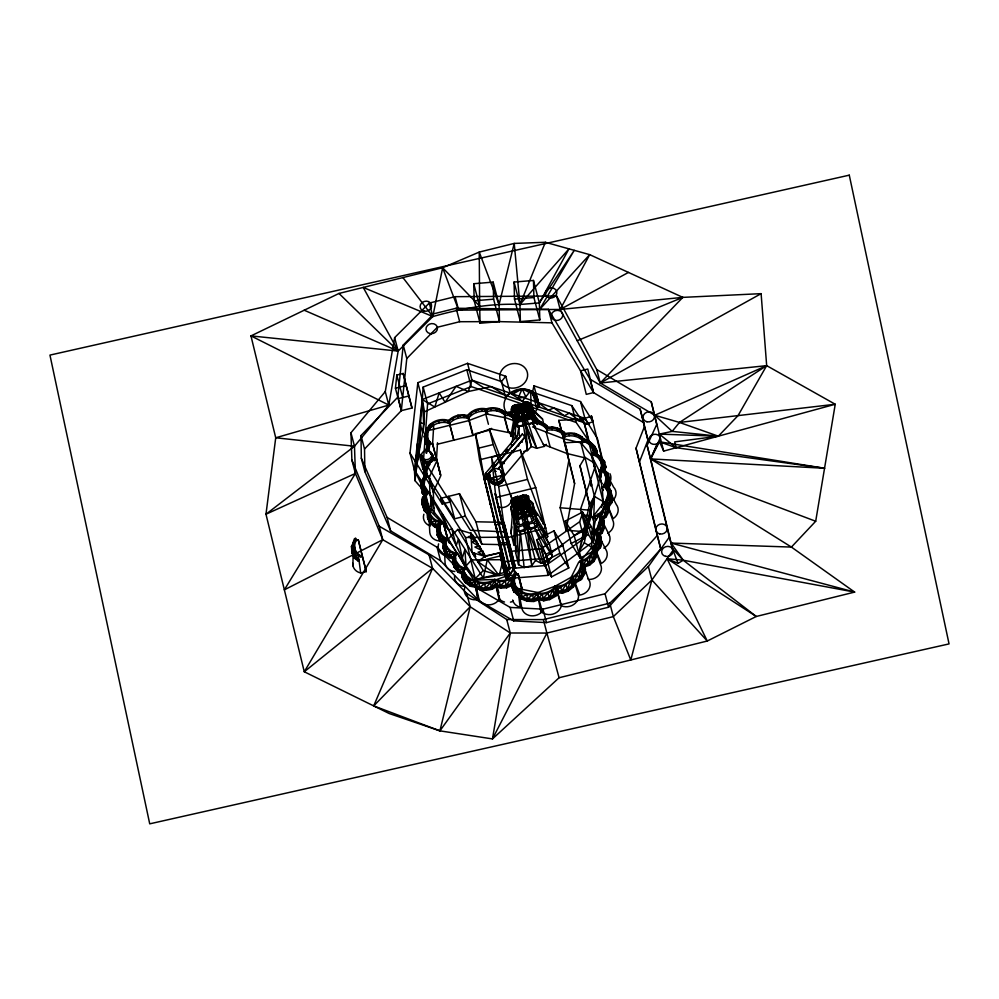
<?xml version="1.0" encoding="UTF-8"?>
<svg xmlns="http://www.w3.org/2000/svg" width="999" height="999" viewBox="0 0 999 999"><rect width="100%" height="100%" fill="white"/><g stroke="black" fill="none" stroke-linecap="round" stroke-linejoin="round"><path stroke-width="1.5" d="M528.059 506.418L528.571 505.432L527.722 505.044L528.059 506.468L531.268 508.166L532.654 513.861L531.118 515.921L526.86 516.97L523.801 515.334L525.299 521.203L523.414 523.863L519.368 524.875L518.219 518.893L517.569 519.393L515.796 516.608L514.547 511.488L516.545 505.581L514.635 503.471L513.586 499.163L516.133 498.064L519.468 499.925L513.873 512.599L515.259 518.281L517.569 519.393L521.828 518.344C520.454 511.026 523.076 502.322 517.757 496.316L515.509 496.878L512.012 500.586L513.261 505.694L515.334 506.73L516.058 509.527L515.022 508.916L515.684 508.166L514.497 512.312L512.799 504.458M595.654 453.796L595.654 450.799C593.294 445.279 589.16 439.91 582.966 438.686L581.98 439.335C589.185 440.571 594.417 447.814 593.806 455.02L592.057 456.193L580.731 442.457L582.492 441.283L586.987 442.769L590.946 446.203L593.481 450.586M596.74 455.232C598.201 449.375 594.018 444.717 589.622 441.683L586.038 440.709M597.052 454.932L596.84 450.262M427.247 476.086L426.735 474.138L424.25 478.184L423.564 483.254L424.063 485.202L424.762 480.132L426.436 477.16L427.247 476.086L429.383 475.899L429.907 493.406L427.772 493.593L427.26 491.221L426.061 491.408L424.113 495.454L423.451 504.033L425.149 508.853L428.509 512.05L427.447 512.924C426.298 519.143 430.394 524.4 435.389 527.41L437.812 527.996M352.984 565.933L353.034 553.646M515.434 415.971L515.659 413.249M415.921 472.452L416.046 455.344L417.857 458.616L415.921 472.452L414.41 469.967L410.002 453.146L417.844 382.692L467.544 363.336L505.794 376.286L510.202 393.119L522.377 401.198L530.669 390.696C538.311 394.293 540.809 404.682 535.689 411.388A17.383 15.047 -14.7 0 1 513.798 418.144A17.383 15.047 -14.7 0 1 504.87 400.312C509.565 387.674 528.958 384.478 536.625 396.178L538.586 403.409L532.592 394.218L536.625 396.178L539.672 407.23L530.669 390.696L522.19 388.786L510.202 393.119L506.206 395.567L491.083 386.638L468.306 391.521L424.5 411.788L423.451 428.896L416.808 464.21L415.035 480.694L425.224 492.345L429.558 510.189L448.501 529.707L466.083 565.946L475.337 579.208L510.339 573.801L503.084 559.677L497.202 537.237M523.626 451.523L527.46 450.574L523.464 425.462L521.803 419.93L522.152 410.689L523.976 412.55L526.785 418.693L536.663 448.289L544.33 446.391L546.278 444.343M514.26 521.466L513.836 544.855L516.083 545.991M596.64 519.33L599.1 514.86L603.159 510.939L605.044 514.772L605.781 506.206L607.517 509.94L606.231 501.91L607.604 505.432L607.517 509.94L605.044 514.772L600.836 518.606L603.159 510.939L605.781 506.206L606.231 501.91L605.257 501.361C605.581 508.254 600.099 514.435 593.693 516.358L594.193 518.306L595.541 517.832M603.109 519.617L606.256 516.733L609.24 511.076L609.003 505.369L607.604 505.432M609.24 511.076L609.003 505.369M425.149 461.575L425.586 463.186L425.149 461.575L423.788 460.876L423.264 461.476L425.312 462.525M445.379 538.186L445.716 544.592L445.891 540.122L445.379 538.186L444.33 538.761C442.882 546.341 445.666 555.606 454.283 557.042L453.983 559.39L449.4 557.679C444.967 554.008 441.483 548.226 443.544 542.27L444.63 542.307L444.13 546.815L446.241 547.739L449.812 551.56L453.996 553.496L455.044 552.922L455.469 558.903L455.532 552.497L454.445 552.996C452.535 560.352 454.582 569.88 462.924 571.977L463.174 573.226L462.1 573.376C461.188 579.37 465.859 583.603 470.492 586.288L475.412 587.225M491.471 482.28L492.12 481.53L494.405 483.041L494.368 484.403L491.745 482.067L491.808 483.091L494.405 483.041L494.03 483.591M423.539 462.137L423.564 461.051L425.611 462.087M491.808 483.091L491.845 481.743L494.405 483.041M596.116 532.817L596.628 534.752L594.155 531.156L592.02 531.256L591.608 548.826L593.743 548.726L593.231 546.778C597.677 542.12 598.164 533.99 593.656 529.22L594.842 529.17C599.974 534.865 602.459 544.243 595.916 549.937L596.228 551.148M593.319 532.242L594.43 496.403L584.939 457.355L593.468 462.412L595.679 470.829M593.806 455.02L592.969 448.651M517.569 519.393L519.28 508.329L519.468 499.925M610.264 485.089L609.84 478.396L610.264 485.089L608.266 488.636M532.492 406.605L529.907 402.872L527.584 402.11L523.114 403.209L520.891 405.606L517.882 404.508L513.399 405.619L511.7 407.38C514.56 410.302 510.052 416.883 514.023 418.244L510.876 436.151L513.548 437.062M426.598 506.018C424.6 501.298 423.988 495.516 427.26 491.221M425.462 502.422L425.162 495.404M607.941 473.114L608.229 474.862L607.941 473.114L604.42 470.054L603.408 470.966L604.532 471.053L605.694 466.108L604.857 472.252M494.805 579.457L495.579 584.303C490.034 588.823 481.356 589.435 475.661 584.877L474.887 580.019C487.662 587.961 501.073 574.562 514.385 575.212M476.298 587.487L479.17 600.087A11.601 10.052 -14.7 0 0 499.088 599.512L499.25 595.704M533.004 413.536C534.977 412.5 529.757 401.386 528.633 403.521L525.124 402.972L521.453 406.643L521.69 416.146L517.245 416.296L516.733 411.6M424.113 495.454L423.863 500.586L425.387 505.444L425.149 508.853L429.483 508.516L429.982 510.452L432.117 510.114L429.895 492.819L427.759 493.156L425.661 497.352M530.956 511.326L533.941 512.862L535.801 515.871L537.899 524.45L535.764 527.497L530.144 528.883L526.86 527.185L524.825 530.644L520.329 531.768L515.821 530.044L513.723 521.466L513.886 517.957L515.184 516.108M517.257 496.928L517.757 496.316C520.442 497.165 519.955 502.197 520.167 496.278L522.727 495.204L527.659 496.828L528.908 501.935L527.534 503.833L528.221 506.63L528.733 505.656L525.699 503.184L526.623 507.317L532.654 513.861L530.332 515.771L532.255 521.553L528.196 522.564L525.312 521.078L526.523 516.72L529.058 516.083M421.99 456.131L422.028 455.394M489.872 475.599L489.91 474.675M523.426 425.399L517.807 426.785C510.639 425.849 517.432 417.27 518.344 413.474L521.428 411.788C515.284 389.972 529.67 428.821 523.464 425.462L517.707 426.398L517.544 420.991L520.929 407.38L523.264 411.326L526.773 411.388C529.345 414.348 539.572 418.668 533.628 422.864L528.034 424.338L524.875 423.189L536.663 448.289L531.318 446.478L524.912 423.251M516.545 530.282L517.507 530.307L516.82 529.657L516.545 530.282L520.329 531.768L518.543 564.697L524.15 567.557L531.818 565.659L535.464 560.501L526.96 527.497L530.244 529.183L535.764 527.497L533.753 522.864L535.689 520.104L533.941 512.862M425.586 475.961L425.05 470.142L427.984 462.812M425.786 462.637L428.259 462.1L428.434 463.236L427.759 461.763L426.148 461.788L425.786 462.637L425.986 463.274L428.259 462.1M428.234 462.599L427.759 461.763M494.617 483.728L497.702 483.054L497.927 484.478L497.702 483.054L494.867 484.527L495.067 482.654L497.09 482.629L497.664 483.678M515.097 438.823L515.684 424.887M513.886 517.957L515.646 525.187L515.659 529.408L517.045 530.069L518.543 564.697L515.671 552.872L516.008 546.915M581.181 560.826L584.14 567.045L589.535 565.247L593.868 561.525L597.065 555.943L596.99 550.237L595.591 550.262L593.294 546.128C593.331 553.059 587.674 559.065 581.181 560.826L581.693 562.762L583.054 562.337M597.065 555.943L596.99 550.237M421.541 455.856A5.982 5.182 -14.7 0 0 428.409 462.162L428.708 463.236L425.761 463.274L423.351 462.038L421.366 458.578L421.603 455.869M421.428 458.017L421.94 459.528L422.065 456.568L421.915 459.765A5.744 4.983 -14.7 0 0 430.094 462.687A5.744 4.983 -14.7 0 0 431.755 454.757L431.705 453.384M423.276 463.736L424.85 468.019L424.687 466.258L425.861 467.869M423.476 465.696L423.638 462.987A5.982 5.182 -14.7 0 0 424.875 468.019M423.401 464.76L424.088 462.599M432.592 443.956L433.666 426.373L431.531 426.411C427.822 429.97 426.985 435.452 428.121 440.322L430.457 443.993L432.592 443.956L436.501 458.891L437.5 442.769M432.442 456.406L432.979 459.403L432.355 457.829L432.917 458.641M433.017 455.706L432.967 459.602L433.017 455.706L431.63 453.384M501.885 472.127A7.48 6.481 -14.7 0 1 497.889 483.129L498.264 484.478A7.193 6.219 -14.7 0 1 489.797 480.119L489.298 475.262A7.48 6.481 -14.7 0 0 497.889 483.129L498.276 484.478L501.548 482.804L501.336 481.431L503.533 478.471L503.671 479.97L501.648 482.817L501.436 481.443L497.914 483.179L494.093 483.216L494.667 484.552L498.276 484.478A7.193 6.219 -14.7 0 0 503.746 476.66L501.923 472.152L511.438 497.215M489.785 480.144L489.972 476.136M503.658 475.062L503.583 479.932L503.783 476.685M423.501 464.985L423.539 462.599M440.746 521.316C437.525 526.56 440.696 532.142 442.582 537.15C439.947 533.066 438.761 527.672 441.258 523.251L440.746 521.316L439.585 521.64C437.375 527.197 437.125 534.04 440.809 539.035L444.642 541.77L443.718 542.757L444.031 543.956L440.197 541.221L437.1 534.652L436.738 529.532L438.811 524.775M356.181 540.272L358.266 539.76L366.296 571.603L360.664 572.989L358.841 558.928L355.12 556.056C351.748 550.924 352.098 544.08 354.495 538.623L355.669 538.336L356.181 540.272L354.533 544.592L354.882 549.625L354.021 542.657L355.669 538.336M427.135 446.103L427.447 451.198L427.135 446.103L428.658 441.945L429.832 441.645L430.457 443.993M532.779 512.986L533.054 508.778L531.293 501.548L529.308 500.511M586.363 531.868L566.046 530.207L574.612 483.528L558.828 420.354L583.241 418.993L594.967 467.245L580.481 509.428L586.363 531.868L584.065 538.586L545.754 565.509L515.546 568.106L509.815 544.805L481.83 544.218L465.372 516.121L454.607 518.781L422.864 468.906L418.444 452.072L423.164 387.088L466.795 369.755L501.436 381.593L505.856 398.426M422.864 468.906L427.584 403.921L423.164 387.088M425.274 493.893L423.264 491.595L422.053 486.625L423.214 478.159L425.537 474.25L426.735 474.138M516.046 530.257L513.836 544.855L510.964 533.029L512.499 512.924M428.072 444.093L426.286 441.633L425.537 436.575L427.16 428.234L429.832 424.475L431.019 424.463C426.76 428.534 426.411 434.965 428.121 440.322M422.165 504.033L424.088 509.727L427.759 514.123L424.4 510.939L422.165 504.033L422.577 498.863L425.337 494.355M422.477 505.232L422.577 498.863M423.863 498.876L423.451 504.033L428.284 508.703L428.509 512.05M532.654 513.861L530.332 515.771L531.118 515.921L531.381 512.624L530.144 507.504L520.229 499.612L524.125 500.986L527.534 503.833L529.245 503.346L529.87 501.973L528.496 496.278L526.186 495.167L523.351 495.879M519.905 499.475L520.167 496.278L524.65 495.217L526.485 496.153L527.634 500.874L529.87 501.973L527.884 505.219L531.081 508.316L528.009 498.264L528.496 496.278L527.659 496.828L523.926 495.442M605.531 506.193L605.257 501.361M514.31 518.356L512.687 516.72L512.962 513.636L511.201 506.406L513.136 503.646L511.351 507.492M607.867 500.062L607.829 493.044M608.054 506.456C607.23 499.275 611.588 490.309 604.932 484.665L603.733 484.815L604.27 487.187L602.16 487.599L599.138 470.442L601.248 470.029L604.42 473.151L605.719 476.685M603.296 469.48L602.584 463.661L604.445 466.446L601.098 458.803L602.584 463.661L602.047 467.957L600.948 468.456C602.971 462.212 598.95 455.107 592.931 452.884L594.03 452.397C599.475 454.982 603.359 460.589 604.445 466.446L603.796 469.443M574.138 581.093L575.711 582.767L573.476 586.95L568.144 591.121L562.599 593.131L556.992 592.944L555.019 586.201C561.987 586.763 569.38 582.904 572.39 576.51L574.138 581.093C571.603 587.936 563.836 591.833 556.768 590.796C560.839 584.602 570.229 584.977 572.976 577.385L571.89 585.289L570.504 581.231L567.407 588.861L565.933 584.69L561.875 590.884L560.476 586.838L555.619 587.087M403.246 345.055L406.78 358.516L401.323 410.651L395.442 388.211L396.815 375.062L403.171 373.476L412 408.017L401.323 410.651L364.535 449.026L364.86 471.653L390.609 530.869L440.584 560.739L478.871 600.661L513.698 620.879L546.49 622.614L608.578 607.23L660.776 548.975L636.026 448.189L644.405 426.648L640.172 409.19L589.972 379.121L548.426 309.378L456.143 308.254L433.828 313.786L403.246 345.055L397.789 397.19L361.001 435.564L361.326 458.191L364.86 471.653M514.423 421.903L512.325 441.933L512.899 438.936M466.895 577.097L464.173 572.04L467.12 576.198L471.403 579.32L476.048 580.456L475.124 581.193C469.63 580.581 465.472 576.648 462.862 572.015L461.775 572.165L462.15 577.097L465.284 582.642M443.219 548.451L443.868 543.481M423.763 423.901L422.639 433.216L419.742 422.09L423.763 423.901L422.252 399.525L417.844 382.692M512.687 417.732C512.512 415.447 508.878 407.405 513.099 407.38L519.867 405.544L521.016 406.181L523.264 411.326M611.95 502.472L612.062 495.766L611.95 502.472L608.978 506.88M610.689 490.322L610.938 492.07L610.689 490.322L607.517 486.988L606.418 487.824L609.59 491.158L611.038 496.066L610.352 501.223L607.729 505.244L608.666 505.681L611.638 501.273M423.214 478.159L422.053 486.625L426.061 491.745L427.26 491.645L424.587 488.174M519.368 524.875L517.17 523.813L516.158 517.907L515.259 518.281L519.443 500.287M598.438 532.817L600.324 535.202L601.673 542.332L600.486 547.452L597.102 551.648L595.916 549.937L597.976 537.799L597.202 532.767L600.087 540.983L597.976 537.799L598.913 546.103L596.952 542.907L594.43 546.728L593.231 546.778M606.256 516.733L606.006 515.097L608.928 509.877M510.964 533.029L511.913 526.86M526.96 527.609L531.818 565.659L524.562 529.707L525.312 521.078M427.859 519.055L427.772 514.098M521.515 506.53L520.866 507.942L518.356 507.654L519.83 499.762M350.949 432.779L351.873 459.977L379.233 526.248L429.021 554.845L466.658 593.294L506.73 619.53L510.264 632.991L492.482 738.923L439.91 730.856L389.185 713.523L304.27 671.765L265.984 514.223L275.724 437.787L250.961 335.901L338.986 293.444L442.644 267.744L479.245 252.085L514.223 243.419L545.379 242.282L589.697 254.645L682.829 297.377L761.113 293.656L766.67 365.646L738.036 415.609L718.331 436.188L674.712 441.883L676.136 447.714L824.55 468.269L650.636 458.916L647.102 445.442L656.73 424.45L651.223 401.785L596.728 369.543L556.618 295.991L455.094 296.678L429.283 303.072L394.63 337.625L385.264 391.62L388.798 405.082L354.483 446.253L265.984 514.223L355.407 473.439L354.483 446.253L350.949 432.779L385.264 391.62M824.55 468.269L659.452 441.783L657.242 443.668L650.636 458.916L791.408 547.077L854.644 592.095L756.28 616.47L683.241 560.227L671.091 543.069L791.408 547.077L815.696 521.253L835.239 404.258L766.67 365.646L600.262 383.004L560.152 309.453L556.618 295.991M354.483 446.253L275.724 437.787L388.798 405.082L398.164 351.086L394.63 337.625M422.202 458.916L423.151 461.825L422.939 460.139M421.69 481.393L421.328 488.086L420.779 486.525L421.69 481.393L424.15 478.059M491.058 480.606L490.447 480.931L491.321 482.704L490.134 479.083L489.935 480.394M422.44 493.593L422.227 491.845L422.44 493.593L425.462 497.04M566.046 530.207L560.152 507.767L568.731 461.088M512.849 517.357L510.751 508.766L511.201 506.406M516.708 438.623L518.968 426.585L517.569 426.573L518.481 426.411M593.868 561.525L593.643 559.89L596.74 554.745M513.461 435.939L514.035 432.942M528.034 424.338L533.628 422.864L531.043 417.644L531.518 415.209L530.606 411.426L521.615 406.855L525.874 406.293L531.006 407.405L529.308 409.19L529.945 411.576L534.378 414.185L533.566 415.646L537.749 421.628M639.56 461.663L647.939 440.109L643.706 422.652L593.506 392.582L551.96 322.839L499.5 321.628L480.082 323.226L479.645 306.156L442.644 267.744L432.817 316.546L398.164 351.086L250.961 335.901L388.798 405.082M463.236 573.176L462.512 574.288L458.129 572.227C454.108 568.181 451.061 562.125 453.658 556.393M595.804 518.631L592.832 533.204L594.942 533.404L595.966 532.492M516.208 507.779L517.045 503.683L519.418 499.725L515.646 501.848L512.437 506.168L511.051 500.487L512.587 498.426L515.422 497.727M515.334 506.73L512.437 506.168L514.747 507.317L516.908 502.647L519.542 499.775L524.375 502.01M581.443 559.615L579.233 551.198L584.265 542.782L594.43 496.403L602.959 501.461L603.696 504.27M601.648 507.442L602.959 501.461M589.447 504.82L579.233 551.198L594.43 496.403L589.447 504.82L579.957 465.759L584.939 457.355M528.346 504.07L529.907 510.701L528.708 512.387L525.349 513.224L522.914 511.9L523.464 514.135L521.678 516.658L523.801 515.334L526.86 516.97L523.613 509.153L521.94 508.066L522.589 510.751L521.678 516.658L517.857 517.607L515.796 516.608M600.486 547.452L601.136 540.771M427.16 428.234L425.537 436.575L428.746 442.07L428.896 444.23M601.673 542.332L600.324 535.202M455.756 555.669L455.532 552.497M429.021 554.845L432.555 568.319L373.701 705.906L439.91 730.856L470.192 606.768L466.658 593.294M424.525 477.51L423.514 473.414L425.05 467.407L425.374 468.606M425.199 474.275L426.136 467.957L425.05 470.142L425.661 474.363L426.773 474.7L427.285 476.635L429.245 477.247L433.166 492.17L440.896 475.524L436.975 460.589L435.002 459.99L433.791 460.701L433.279 458.753L434.49 458.042L435.002 459.99M415.035 480.694L414.41 469.967L425.224 492.345L420.454 479.508L429.558 510.189L431.593 497.102L448.501 529.707L451.848 529.07L456.218 545.591L458.329 539.298L462.3 558.129L464.86 549.612L466.083 565.946L471.403 559.939L503.084 559.677L499.125 575.536L487.25 559.815L483.329 577.971L414.41 469.967L422.252 399.525L471.965 380.169L584.914 418.406L589.11 424.45L483.666 387.712L471.965 380.169L467.544 363.336M597.414 533.528C598.501 527.097 603.384 520.404 599.175 514.098L597.989 513.986L599.762 517.919C600.187 522.964 598.576 528.321 594.43 531.468L594.942 533.404M601.061 477.247L599.5 471.266L601.46 470.392L601.261 467.22M507.105 572.377L484.065 478.871L487.674 476.76L488.299 474.388L522.377 434.003L525.387 436.825L498.326 468.893M489.985 476.948L487.15 476.91L484.065 478.871L485.427 473.489L487.837 474.088L490.184 476.161M487.687 476.773L488.299 474.375L485.402 473.514L517.482 435.502M522.377 434.003L487.824 474.1L487.112 476.91L509.552 569.068M511.051 500.487L512.012 500.586L512.587 498.426L516.133 497.202M651.223 401.785L660.264 437.912L650.636 458.916L672.901 550.511L651.897 580.007L630.781 659.977L613.336 616.595L609.802 603.134L648.363 566.533L669.367 537.05L647.102 445.442M424.288 436.388L424.8 437.962L424.288 436.388L425.661 431.293L428.409 428.134M431.193 460.052L431.543 461.738L432.33 458.903L431.193 460.052L431.543 461.738M501.373 480.507L501.81 482.592L502.797 479.045L501.373 480.507L501.81 482.592M490.059 478.858L489.797 479.832L489.173 477.947L489.86 477.934L489.385 478.883M425.099 442.357L428.084 447.24L425.099 442.357L425.412 443.568M422.964 481.481L423.264 491.595L426.061 491.745M426.773 474.7L426.036 470.454L427.435 465.459L429.67 462.062M427.285 476.635L426.548 472.402L427.934 467.395L430.182 464.011M514.585 420.354L513.149 419.455L515.946 414.423L513.149 419.455L514.672 425.711L515.834 425.499M583.329 574.038L585.089 568.481L584.178 564.11L582.804 564.41L581.368 560.988L580.282 560.614C582.142 567.157 577.959 574.225 572.052 577.11L573.139 577.472L575.436 582.892L580.332 580.094C583.116 580.082 583.628 571.603 583.678 575.661M583.641 575.237L585.402 569.692L584.502 565.309M512.125 407.305L513.761 405.656L514.81 406.468C522.027 410.564 522.352 398.963 529.47 402.997L530.494 407.192L528.858 408.878L521.515 406.943L524.063 407.892L524.463 406.431L523.276 404.695L520.966 406.193C518.631 403.471 513.848 404.395 512.125 407.305L512.799 411.913L515.122 412.712L515.434 413.973L516.271 412.724M535.339 526.71L535.064 527.597L537.375 524.999L536.838 524.575L536.563 525.462L537.375 524.999M515.546 568.106L509.065 542.757L498.663 542.844L507.679 578.558L548.151 575.349L592.882 541.87L588.473 525.037L591.371 515.809L589.909 510.202L603.721 466.308L591.508 416.096L583.241 418.993M592.882 541.87L609.602 488.761L597.402 438.536L584.914 418.406L580.506 401.573L533.953 385.814L532.517 392.207L536.925 409.041M471.965 380.169L468.306 391.521L456.081 386.351L445.092 402.26L439.173 392.944L434.802 407.018L422.252 399.525L424.5 411.788M463.424 567.669L464.011 570.854L463.424 567.669L462.5 568.394L463.274 576.485L466.096 580.819L470.566 583.866L475.124 581.193L475.099 586.026L470.179 585.077L464.972 581.443M519.542 404.882L520.829 405.332L518.381 404.957L520.916 405.969L522.002 404.595L524.25 404.046L525.449 404.545L525.874 406.293C523.538 410.826 532.754 410.477 534.378 414.185L535.914 420.454L534.815 420.804L537.187 424.587M519.567 499.837L516.421 505.594L517.432 509.715L518.706 510.489L520.954 509.927L521.94 508.191L521.528 506.418L523.613 509.153L525.861 508.591L526.623 507.317L520.329 500.024L522.752 507.355L524.338 506.955L528.646 509.602L531.118 515.921M485.776 410.027L486.113 408.991C492.482 406.531 500.511 407.654 505.207 412.849L504.857 413.873C500.337 408.504 492.057 407.442 485.776 410.027L485.664 413.811L504.757 417.657L508.678 432.592L489.585 428.733M504.757 417.657L505.257 412.575L510.102 411.913M518.256 589.797L518.593 588.761C523.126 594.143 531.406 595.204 537.687 592.619L533.141 599.113L527.322 598.925L522.115 596.89L518.918 593.581L518.256 589.797C522.952 594.979 530.981 596.103 537.35 593.643L538.761 599.787L533.891 601.473C528.209 601.56 521.678 600.849 518.394 595.429L518.081 594.23L521.59 592.707L522.115 596.89L526.835 594.592L527.322 598.925L532.604 594.929L533.891 601.473M519.105 590.709L519.717 588.861L538.811 592.719M519.505 596.178L521.99 608.753A11.601 10.052 -14.7 0 0 541.071 612.599L541.908 610.127M428.534 450.999L428.184 445.966L429.832 441.645M428.871 450.424L429.757 444.755L430.344 443.593L432.43 443.069L440.459 474.912L436.351 458.004M584.065 538.586L579.645 521.753L581.955 515.034L591.371 515.809M525.824 402.672L527.572 403.271L528.421 406.755L527.147 408.129L527.634 409.927L531.655 411.8L532.679 415.996L531.043 417.644L524.125 418.693L521.953 421.079L517.482 422.177L515.334 420.292L514.31 416.096L518.319 410.464L516.308 406.818L519.38 405.244L520.979 406.755L521.69 405.094M520.029 499.338L521.765 495.879L522.727 495.204L523.988 495.979L524.887 499.675L524.463 502.822L527.597 505.294L528.646 509.602L527.634 511.138L524.712 511.863L522.589 510.626L522.914 512.025L521.366 514.323L518.006 515.159L516.171 514.223L515.022 509.502L519.38 500.024L516.545 506.018M516.508 588.448C513.998 583.628 512.437 577.422 515.571 572.514L514.385 572.789L512.787 576.935L512.587 585.564L514.71 590.234L518.356 593.169L520.179 607.205A11.601 10.052 -14.7 0 1 512.662 599.999M514.572 583.803L514.335 578.758L516.071 574.462L515.571 572.514M520.154 496.466L519.705 498.239L517.519 496.903L519.455 497.577L520.479 495.766L521.016 496.166L519.517 497.689L518.231 496.64L516.645 497.027L516.246 504.383L513.261 505.694M516.52 413.773L516.483 410.764L514.735 410.152L513.886 406.668M515.059 424.937L510.876 436.151L509.815 431.793M515.084 578.646L514.235 575.099C509.315 580.157 501.173 582.055 494.605 579.345L495.766 584.153L500.412 585.739L506.268 585.426L511.75 583.291L512.824 580.431M515.334 420.292L517.544 420.991L524.175 418.681L527.185 419.78L531.655 418.668L532.679 415.996M519.068 408.991L516.258 412.862L515.996 411.813L514.01 411.151L513.099 407.38L513.761 405.656M550.199 447.04L546.153 432.117L547.115 430.369L546.603 428.434C552.709 426.91 560.052 428.871 563.748 434.165L564.348 436.888L563.648 438.711L582.467 443.306L583.179 441.483C581.043 433.941 570.267 432.555 563.848 434.952L564.235 433.928C570.654 431.718 578.633 433.129 583.066 438.524L582.667 439.548M535.589 398.813L536.625 396.178M604.944 485.002L606.418 488.124L606.718 480.906L608.653 483.928L606.73 475.774L608.841 478.771L604.982 471.004L606.73 475.774L606.718 480.906L604.944 485.002L603.758 485.239C607.367 479.882 606.018 471.853 600.749 468.081L601.922 467.857C606.393 471.853 609.877 477.759 608.653 483.928L606.418 488.124L607.392 488.474L609.939 483.878M520.379 321.566L514.497 299.126L514.06 282.055L533.478 280.457L539.36 302.897L539.81 319.967L520.379 321.566L519.942 304.495L545.379 242.282M452.872 562.537L452.734 560.876M438.224 528.146L437.325 530.307L437.013 529.108M438.923 527.21L438.024 529.383L441.021 535.489L444.418 538.361L444.642 541.77M531.518 415.209L530.057 416.683L517.957 419.68C513.748 415.384 525.561 406.318 517.707 406.743L517.332 411.126L521.553 406.855L528.346 409.865L528.096 408.816L529.557 407.305L528.633 403.521L527.272 402.31L526.585 402.959L527.422 406.718L526.336 407.954L527.06 410.976L531.043 417.644M597.852 535.501L601.898 531.793L603.97 526.848L604.033 520.779L601.922 516.808L600.649 517.395L602.759 521.366L602.772 526.523L600.699 531.468L597.989 534.028M599.974 535.002L602.222 532.991L604.295 528.046L603.833 526.448M604.295 528.046L604.033 520.779M519.842 412.175L518.968 411.725L520.804 407.355M359.153 560.127L358.191 561.088L354.47 558.216L351.923 552.747L351.461 546.403L353.733 541.708L354.533 544.592M351.923 552.747L351.773 547.602L353.059 545.054M425.911 449.3L427.884 445.03L428.209 446.228L425.936 450.924L425.624 449.712L426.236 450.512M429.245 477.247L436.975 460.589M515.996 411.813L520.804 407.117L516.733 408.566L513.149 411.501L515.359 412.225L515.996 411.813L513.149 411.501M514.672 418.057L512.587 417.345L515.359 412.225L512.799 411.913M515.696 413.936L520.854 407.08L518.893 408.504L518.019 408.029M523.126 501.523L522.677 496.565L521.765 495.879L523.526 495.641L525.536 496.316L526.585 500.636L525.574 502.197L526.76 503.908M424.513 467.37L423.376 464.173L425 467.12L423.526 465.259M525.299 521.203L522.027 517.957L523.801 515.447L530.007 514.473L524.338 506.955L524.1 502.872L520.354 499.662L523.988 495.979L525.536 496.316L526.186 495.167L527.659 496.828M428.559 462.038L430.269 460.764L430.994 461.351L431.131 462L428.559 462.038L428.946 463.111L428.559 462.038L430.994 461.351M428.808 462.462L430.519 461.188M498.414 482.305L498.576 484.328L498.089 482.967L501.298 482.942L500.224 481.393L498.414 482.305L498.401 483.504M570.616 578.396L578.846 561.9L580.794 562.562L580.282 560.614M495.317 585.039L499.375 581.568L505.194 581.106L510.714 579.12L514.448 576.136M532.704 507.405L533.279 506.256L533.641 507.717L532.966 507.729M533.791 511.913L534.053 509.39M531.293 501.548L532.879 503.409L534.977 511.988L534.19 513.548L547.727 536.575L546.266 538.636M535.901 521.066L536.151 518.543M607.367 498.126L605.057 502.235L605.569 504.17L603.433 504.433L602.11 487.012L604.245 486.75L607.08 490.122L603.733 484.815M506.73 619.53L543.369 619.605L546.903 633.066L492.482 738.923L559.078 677.747L707.267 641.021L756.28 616.47L667.07 558.691L707.267 641.021L651.897 580.007L648.363 566.533M426.91 431.481L425.961 433.316L426.286 441.633L429.945 442.045L427.609 438.374M511.026 433.166L508.254 432.18L504.333 417.257L505.257 415.497L512.912 415.297M501.436 381.593L505.794 376.286M556.68 591.745L562.287 591.932L567.819 589.909L573.164 585.751L575.399 581.555M607.729 505.244L606.256 502.085L608.403 498.114L610.352 501.223L608.915 492.982L611.038 496.066L607.642 488.049L609.59 491.158L604.932 484.665L606.418 487.824M514.06 282.055L519.942 304.495L539.36 302.897L568.98 248.863L519.942 304.495C490.372 302.997 461.176 308.641 432.817 316.546L363.224 287.425L398.164 351.086L304.195 310.214M546.603 428.434L547.277 427.46L544.617 424.026L539.885 421.341L534.353 420.104M535.227 421.291C540.297 421.99 546.266 424.85 547.252 430.369L546.291 432.105L532.604 426.885M543.356 444.418L567.857 453.846L563.936 438.911L564.934 434.253C561.401 428.321 553.671 425.986 547.14 427.46L549.625 428.171M604.27 487.187L604.407 484.09M583.491 564.947C585.951 558.066 594.655 554.82 594.243 546.715L595.342 554.77L592.694 559.527L588.349 563.261L583.491 564.947L584.14 567.045M379.233 526.248L382.767 539.722L304.27 671.765L432.555 568.319L470.192 606.768L510.264 632.991L546.903 633.066L613.336 616.595L651.897 580.007M591.358 483.753L591.171 485.964L591.683 485.102L590.946 481.143L590.322 481.306L591.171 485.964M351.873 459.977L355.407 473.439L284.353 589.835L382.767 539.722L432.555 568.319M517.494 411.501L520.754 407.167L516.471 413.111M520.629 497.09L521.291 496.053M514.61 497.627L512.687 499.45L513.836 504.17L515.684 505.144L516.758 512.674L518.356 513.548L521.278 512.824L522.589 510.751M515.709 508.354L516.72 506.793M462.512 574.288L462.649 568.468L458.691 566.221L453.796 560.988M539.36 302.897L574.25 250.337L539.535 309.59L589.697 254.645L560.152 309.453L458.616 310.14L442.644 267.744M521.428 411.788L522.152 410.689L525.074 415.297L529.095 413.361L528.321 410.177L521.565 406.905M506.793 578.933L513.374 569.105L518.681 576.148L522.065 588.811M507.355 578.796L513.723 569.293M515.234 510.601L513.873 512.599L514.935 512.824M517.707 406.743L518.269 405.944L520.641 406.893M530.057 416.683L524.85 410.939L525.099 408.841L521.678 406.93M531.118 511.538L533.054 508.778L534.977 511.988M535.464 560.389L541.058 563.249L548.726 561.351L552.372 556.193L536.863 525.037L537.724 523.826L533.753 522.864L528.658 524.125L525.674 522.589L526.698 526.673L524.562 529.707L518.943 531.106L515.659 529.408L518.631 526.735L523.738 525.474L525.674 522.702M533.391 513.386L534.815 511.351M548.726 561.351L534.74 528.071L537.724 523.826L535.689 520.104M431.655 460.302L432.792 459.14L431.456 461.038M501.948 480.806L503.371 479.358L503.471 480.232L502.797 479.045L501.123 481.418L501.698 481.718M521.828 518.344L523.801 515.447L523.464 514.01L526.186 515.422L522.589 510.626M439.91 730.856L510.264 632.991M429.745 452.447L431.868 454.77M527.884 505.219L529.245 503.346L531.081 508.316M425.562 468.281L425.374 467.057M512.012 500.586L515.509 496.878L519.855 499.363M530.007 514.473L531.381 512.624M532.255 521.553L533.703 519.605L530.956 510.189M575.124 581.693L580.007 578.896L583.354 574.462M521.953 421.079L525.611 422.589L523.326 425L517.707 426.398L514.06 416.895L515.946 414.423M518.019 502.672L519.418 499.725M593.244 520.304L592.457 517.32L604.033 502.31L605.769 503.296M596.79 550.437L600.174 546.253M557.23 590.534C553.533 596.815 545.342 599.712 538.436 597.564L536.975 592.844C543.856 594.48 551.698 591.595 555.769 585.814L558.678 592.395L555.681 596.228L549.675 599.575L543.906 600.736L538.473 599.7L538.761 598.763L542.619 612.637A11.601 10.052 -14.7 0 0 561.401 605.606L557.929 593.119M537.375 593.806L542.17 594.305L543.381 598.426L547.889 592.994L549.163 597.265L553.009 590.247L554.233 594.368L556.168 586.788L553.009 590.247L547.889 592.994L542.17 594.305L538.161 598.501L543.581 599.537L549.363 598.364L555.369 595.017L558.366 591.183M484.04 478.871L487.837 474.088M527.185 419.78L524.775 422.789L527.909 423.863L533.516 422.477L535.801 420.055M519.28 508.329L516.758 512.674L517.857 517.607M478.871 600.661L475.012 585.676L478.946 583.116L484.665 583.741L490.447 582.779L494.755 580.506L491.258 586.987L490.447 582.779L485.464 588.099L485.789 589.298M679.482 422.44L718.331 436.188L672.165 431.381L654.757 415.247L766.67 365.646L679.482 422.44L672.165 431.381L659.34 434.103L663.673 451.111L835.239 404.258L679.482 422.44L654.757 415.247L600.262 383.004L596.728 369.543M494.006 463.611L494.03 465.109M505.506 451.523L507.367 449.313M498.076 468.693L525.137 436.625L523.863 435.826M503.833 463.598L504.12 462.412L503.833 463.598L502.559 462.799M513.011 452.709L513.261 451.585L512 450.786L513.436 452.222L511.75 451.91M503.034 477.597L526.086 450.274M422.902 500.074L422.914 498.476M531.905 409.003L532.579 408.216L532.842 409.29M532.704 412.337L533.141 410.527M533.853 416.858L534.54 416.071L534.777 417.07M534.665 420.192L535.077 418.319M521.69 416.146L523.114 414.498L525.074 415.297M468.918 420.504L467.694 416.833C471.765 411.039 479.607 408.154 486.476 409.802L487.699 413.474L468.918 420.504L472.827 435.427L491.62 428.396M468.194 418.768C472.265 412.987 480.119 410.102 486.988 411.738M525.736 503.621L520.354 499.662L524.887 499.675L527.634 500.874L526.448 502.597L526.91 505.007L528.758 505.981M522.677 496.565L520.392 499.325M361.326 458.191L387.075 517.395L437.05 547.265L475.337 587.187L510.164 607.417L542.957 609.153L605.044 593.768L657.242 535.501L636.026 448.189M528.633 403.521L525.124 402.972L522.215 403.696L520.966 406.193L518.818 404.533L515.159 405.319L513.099 407.38M519.355 499.463L516.133 498.064M519.83 499.637L524.338 506.955M517.557 411.875L515.072 415.284L515.984 419.056L517.544 420.991M594.43 531.468L595.604 531.58L598.763 528.121L600.699 531.468L600.674 523.164L602.772 526.523L600.824 518.031L602.759 521.366L599.175 514.098M520.941 405.856L523.114 403.209M514.06 416.895L515.759 415.097L515.447 413.836M544.33 446.391L532.529 423.214L534.49 421.141M526.66 402.897L521.753 404.333L520.991 405.844M523.326 415.359L521.665 417.182L518.294 418.019L516.545 417.42L515.359 412.225M517.882 404.508L520.929 405.582L523.001 403.359L520.791 405.344L521.753 404.333M514.31 416.096L515.784 414.548M521.803 419.93L523.926 417.694L526.785 418.693M628.446 272.427L560.152 309.453L682.829 297.377L600.262 383.004L761.113 293.656M454.72 556.493L453.958 557.292L455.507 562.125L455.194 565.896L458.691 566.221L458.541 569.917L463.736 567.969L464.248 569.917L466.196 569.018L458.678 554.832M531.655 418.668L533.366 416.908L532.267 412.375L525.249 407.942M373.701 705.906L470.192 606.768M406.78 358.516L437.362 327.247L459.677 321.715L499.5 321.628L499.063 304.558L493.169 282.118L473.751 283.716L474.2 300.786L480.082 323.226M449.4 543.219L448.276 538.936L457.792 529.408L470.841 533.341L472.539 536.363M448.276 538.936L473.788 580.107L483.304 570.579L496.353 574.512L477.697 561.525L485.077 556.443L500.037 552.734M358.191 561.088L358.604 555.531L352.897 551.436L352.984 542.794M515.159 405.319L514.56 405.906L517.107 405.269M518.668 594.368L517.682 595.317L518.131 589.785L512.587 585.564L512.562 581.705M605.943 515.521L601.211 519.48M429.445 426.323C434.203 421.103 442.307 419.006 448.951 421.491L453.821 440.172L448.701 420.467C442.008 418.206 434.078 420.192 429.208 425.299L430.407 430.07L449.9 425.237M429.957 428.259C434.715 423.052 442.819 420.941 449.463 423.426C454.183 418.244 462.262 416.208 468.856 418.668L473.214 435.414L437.312 444.255M448.838 421.566C453.596 416.358 461.7 414.248 468.344 416.733L468.856 418.668M531.268 508.166L530.469 508.853L528.059 506.468L531.268 508.166L528.958 507.017M583.816 565.834L589.223 564.048L593.556 560.314M448.588 420.554C453.471 415.434 461.401 413.449 468.094 415.709L468.344 416.733M527.534 503.833L529.87 501.973M463.936 569.617L465.596 568.319L469.805 572.589M518.394 595.429L519.23 594.78M588.473 525.037L543.731 558.516L503.259 561.725M496.478 585.439L500.399 586.875L506.256 586.563L512.125 584.153M495.629 586.251L500.724 588.086L506.568 587.774L512.437 585.352M431.968 454.008L432.992 456.805L431.968 454.008L431.318 454.37L432.917 455.981M439.16 525.886L435.527 525.012L431.256 521.753L428.696 517.282L428.209 509.19L429.17 508.503L430.169 514.86L431.518 517.007M429.67 510.452L431.393 509.228L443.219 522.614L446.753 536.051M443.219 522.614L441.508 523.838L440.996 521.89L435.527 525.012L435.564 521.141L431.431 517.794L428.546 512.799L427.46 512.887M579.645 521.753L541.346 548.676L511.138 551.273M573.139 577.472C578.921 574.425 583.041 567.557 581.368 560.988L583.703 568.793L582.305 573.876L578.958 578.309L574.562 580.906L577.097 574.737L578.958 578.309L580.294 570.254L582.305 573.876L581.855 565.222L583.703 568.793L582.804 564.41L583.116 565.621M523.276 415.372L525.586 416.208L528.958 415.372L530.232 414.023L528.858 408.878L531.006 407.405M528.096 408.816L530.494 407.192M593.306 453.071L594.293 452.422L593.906 448.164L591.371 443.706L595.654 450.799L593.906 448.164L595.304 453.871M495.454 525.736L498.538 523.726L502.784 523.913M475.012 585.676C479.732 590.047 486.326 589.36 492.007 587.986L496.328 585.302L495.579 584.303L499.088 599.512M475.324 586.888C480.044 591.246 486.638 590.571 492.32 589.198L496.64 586.513L496.328 585.302M678.046 563.374L672.414 548.488L683.241 560.227L667.07 558.691L678.046 563.374L683.241 560.227L854.644 592.095L671.091 543.069M521.216 406.693L526.648 403.534L523.276 404.695M584.914 418.406L579.957 421.266L569.355 413.136L564.26 415.796L553.858 407.892L548.401 410.264L538.374 402.647L533.953 385.814M512.225 394.455L522.19 388.786L529.295 392.445M554.482 586.575L571.853 576.873M521.565 406.668L524.15 405.144M445.891 540.122L447.752 539.098L457.417 553.833L455.544 554.87M486.476 409.802L486.076 408.828C479.183 407.405 471.491 410.152 467.295 415.859L467.694 416.833M490.921 481.843L491.533 481.518L490.147 479.195M481.88 551.248L479.545 545.854L474.875 547.015L482.742 551.036L485.077 556.443L472.09 552.484L470.841 533.341L485.601 556.68M471.253 533.129L470.841 533.341M565.284 521.041L582.542 512.112L591.458 526.748L597.352 549.188L580.094 558.116L571.166 543.481L565.284 521.041L574.2 535.664L580.094 558.116M536.713 539.785L553.958 530.856L562.887 545.491L568.768 567.932L551.51 576.86L542.594 562.225L536.713 539.785L545.629 554.42L551.51 576.86M574.2 535.664L591.458 526.748M545.629 554.42L562.887 545.491M571.166 543.481L588.423 534.552L582.542 512.112M542.594 562.225L559.852 553.296L553.958 530.856M498.726 482.842L500.536 481.918M513.111 514.31L512.837 515.984M515.272 523.688L514.997 525.362M515.759 528.496L516.008 526.735M432.417 456.218L432.704 455.244M503.533 475.399L502.909 475.699L503.621 476.436M423.776 466.133L424.026 465.022M424.637 467.107L424.488 466.034M514.01 411.151L517.12 410.239L515.584 409.652L514.81 406.468L515.909 405.257L518.269 405.944M593.693 516.358L594.667 516.908L599.1 514.86L600.262 517.357M456.043 554.433L457.992 553.533M602.085 483.603L595.404 470.629L591.483 455.706L593.443 454.832L597.477 457.067L600.574 461.138L601.71 464.735M582.13 561.401L586.625 559.49L588.349 563.261L590.834 555.681L592.694 559.527L593.618 550.998L595.342 554.77L595.591 550.262L595.904 551.46M473.301 553.533L474.163 553.184L475.536 556.468L474.475 556.318L473.301 553.533L473.713 555.094M474.063 554.77L474.925 554.408M577.197 340.709L682.829 297.377M427.584 403.921L471.216 386.588L576.173 422.452L589.135 441.446L564.722 442.794L574.612 483.528M512.812 414.16L512.2 414.41L513.186 414.785M513.111 415.409L512.737 416.658M514.697 424.513L515.059 423.189M536.775 593.056L555.569 586.026M516.645 497.027L514.747 498.151L515.646 501.848L517.157 503.683M532.517 392.207L571.753 405.619L584.715 424.612L592.981 421.703L591.508 416.096M533.141 599.113L538.011 597.427M538.761 599.787L538.449 598.576L533.578 600.262C527.897 600.349 521.366 599.637 518.081 594.23M486.276 411.963C492.569 409.378 500.849 410.452 505.369 415.821M441.258 523.251L443.331 522.664L448.938 542.382M448.151 539.385L446.078 539.972L445.579 538.036L440.809 539.035L441.021 535.489L438.386 534.49L438.236 525.836M564.348 436.888C570.704 434.54 578.933 435.914 583.179 441.483M478.683 546.066L471.665 541.82L476.348 540.659L478.683 546.066L479.545 545.854M395.442 388.211L406.106 385.564L412 408.017M409.066 395.929L398.389 398.576L401.323 410.651M449.787 425.324L469.293 420.492M593.506 392.582L586.276 394.38L580.556 370.841L587.787 369.056L593.506 392.582L589.972 379.121M475.374 433.678L489.66 430.144L499.363 454.92L504.22 474.875L484.44 479.77L479.595 459.815L475.374 433.678L478.871 448.101L484.44 479.77M432.767 458.853L433.941 458.553L434.453 460.502L436.538 459.977M478.871 448.101L493.156 444.555L504.22 474.875M479.595 459.815L499.363 454.92M491.57 457.23L520.354 450.099L535.739 487.637L545.591 528.196L505.756 538.074L495.891 497.514L491.57 457.23L498.701 486.538L505.756 538.074M418.444 452.072L450.199 501.948L442.17 503.933L440.709 498.326L459.478 493.668L475.949 521.778L481.83 544.218M498.701 486.538L527.484 479.395L545.591 528.196M495.891 497.514L535.739 487.637M366.296 571.603L362.387 556.668L360.289 557.192L359.777 555.244L355.12 556.056L355.357 552.559L352.747 546.291M519.492 518.581L522.027 517.957L523.414 523.863M473.139 535.464L468.456 536.625L475.474 540.859L473.139 535.464L472.277 535.676M471.665 541.82L476.348 540.659M515.646 525.187L518.631 526.735L519.105 531.743L524.725 530.344L526.698 526.56L529.982 528.246L535.601 526.86M523.326 530.769L523.164 530.107C524.363 531.181 520.766 532.067 521.316 530.556M482.742 551.036L478.071 552.197L485.077 556.443L473.076 536.975M500.062 552.784L484.977 556.043L485.189 556.893M477.697 561.525L500.212 555.956L499.587 552.847L505.944 578.521M473.788 580.107L504.82 572.415L504.483 572.976M543.369 619.605L609.802 603.134M506.468 568.893L513.236 567.257M516.071 574.462L518.181 573.975L522.09 588.898M519.805 591.458L521.915 590.971L518.181 573.975M576.173 434.615L581.73 436.75L584.989 440.609M504.745 413.549L512.4 413.349M547.115 430.369C553.583 428.758 561.588 431.081 564.91 437.175M605.057 502.235L606.256 502.085M532.579 408.216L532.18 409.365M532.729 411.613L533.391 411.538M534.54 416.071L534.115 417.145M534.677 419.468L535.339 419.393M474.2 300.786L493.618 299.176L499.5 321.628M514.497 299.126L533.916 297.515L539.81 319.967M541.608 422.627L546.753 425.424L548.551 428.396M541.92 423.838L542.095 422.589M564.572 432.654L559.74 429.395L559.577 430.631M529.557 407.305L526.336 407.954L524.463 406.431M421.516 456.58L422.277 456.593M475.474 580.082L495.392 579.507M533.703 510.776L534.378 510.764M535.814 519.93L536.488 519.917M426.123 462.275L427.734 462.262M495.029 483.279L497.052 483.254M440.709 498.326L465.522 537.499L507.592 537.15L509.065 542.757M503.683 476.036L502.934 475.936L503.771 476.985L503.621 475.936M502.834 478.733L503.596 479.682L502.822 477.722L503.521 478.721M518.856 531.48L519.817 531.493M475.949 521.778L503.921 522.365L509.815 544.805M718.331 436.188L659.34 434.103L676.136 447.714L659.452 441.783A5.807 5.02 -14.7 0 0 655.943 434.303A5.807 5.02 -14.7 0 0 648.925 440.272A5.807 5.02 -14.7 0 0 657.242 443.668M507.592 537.15L506.318 531.905L470.354 530.319L448.726 496.341L454.607 518.781M560.152 507.767L589.909 510.202M528.908 501.935L525.574 502.197L523.426 499.625M475.574 409.652L478.059 410.065M521.615 406.855L523.901 407.255M475.487 584.815L470.566 583.866L470.566 579.969L466.096 580.819L466.233 576.81L463.274 576.485L462.5 568.394M534.365 422.927C539.373 423.638 544.842 425.574 547.252 430.369M528.371 409.727L529.62 410.452M427.547 517.857L430.094 522.327L435.077 526.211L438.698 527.085M520.979 406.755L519.867 405.544M584.939 457.879L567.569 453.646L558.828 420.354M525.099 408.841L526.635 409.228M457.654 415.297L460.227 415.971M494.805 580.369L499.375 581.568L500.412 585.739L505.194 581.106L506.268 585.426L510.714 579.12L511.75 583.291M505.257 412.575L507.729 413.236M440.996 521.89C434.64 520.929 428.783 515.172 429.17 508.503M433.391 457.704L434.49 458.042M527.272 402.31L529.47 402.997M515.984 419.056L517.957 419.68M529.445 411.076L531.655 411.8M528.621 410.776L530.606 411.426M515.159 421.416L517.482 422.177M520.941 405.594L518.381 404.957M529.395 410.552L526.785 409.59M529.945 411.576L532.267 412.375M514.572 425.324L517.707 426.398M504.333 417.257L514.035 420.704M574.45 582.305L575.711 582.767M524.1 502.872L524.925 503.171M453.658 558.191L449.075 556.468L444.767 552.022L442.907 547.252M815.696 521.253L650.636 458.916L659.452 441.783L663.673 451.111M546.153 432.117L563.936 438.911M520.217 499.55L525.861 503.396M514.135 422.19L515.122 422.577L514.747 421.953M514.435 423.426L515.422 423.813M498.426 409.153L503.883 411.576M597.152 451.461L594.018 445.542M455.044 552.922L450.761 551.048L447.227 547.265L445.217 542.644M520.454 499.587L522.927 500.674M462.2 573.076L457.817 571.028L453.946 566.246L452.547 561.338M596.203 454.27L600.561 456.368L604.358 461.188L606.018 467.32M598.688 456.518L600.874 457.567L603.471 461.138M551.997 426.91L554.782 428.284M474.837 581.081L478.946 583.116L479.757 587.325L484.665 583.741L485.464 588.099M512.437 506.168L514.747 507.317L515.134 508.903M490.946 481.605L494.155 483.241M494.667 484.552L491.57 482.979L490.821 481.555M542.607 523.601L544.855 524.75L547.727 536.575L536.663 522.465M524.85 410.939L521.64 407.205L527.06 410.976L526.223 411.988L523.976 412.55L522.39 411.838L521.366 413.199L519.118 413.748L517.919 413.249L517.345 410.989M529.595 501.71L533.054 504.033M514.947 514.672L512.962 513.636L515.222 517.22M512.687 516.72L514.872 517.844M502.472 478.946L503.371 479.358M432.067 458.803L432.792 459.14M463.736 567.969L459.677 565.771L456.531 561.725M592.457 517.32L594.193 518.306M584.265 542.782L591.608 547.102M581.693 562.762L579.994 561.725L592.095 547.04L593.793 548.076L593.294 546.128M511.575 451.273L512.849 452.072M503.021 462.262L504.283 463.061M502.397 462.162L503.658 462.962M528.858 408.878L533.816 412.075M526.91 505.007L525.986 504.383L530.144 507.504M584.203 439.523L586.663 441.196M515.409 527.035L516.495 527.772M574.75 433.391L577.285 435.139M463.474 414.66L465.609 416.158M439.872 540.022L443.718 542.757M529.458 500.849L532.879 503.409M516.883 501.123L517.807 501.823M526.86 516.97L528.196 522.564M351.611 551.548L354.158 557.017L357.867 559.877M511.263 581.793L511.288 585.651L513.723 591.171L517.37 594.105M513.723 591.171L517.682 595.317M442.07 535.202L445.579 538.036M591.196 444.555L593.269 446.253L587.375 440.234L588.536 441.995M521.728 407.13L525.412 410.127M557.542 428.146L563.623 433.179L562.275 430.831L564.547 434.515M539.885 421.341L542.932 423.851M534.415 412.212L542.532 419.056L543.593 423.426M604.745 471.253L608.254 474.313M604.57 471.99L606.917 474.026L601.922 467.857M431.693 456.593L433.941 458.553M359.777 555.244L356.406 552.297L354.37 547.689M594.03 452.397L603.109 461.526L597.964 454.682L599.812 457.467M529.158 409.902L530.706 412.187M440.197 541.221L437.1 534.652M488.299 474.388L490.297 476.273L489.285 476.161L489.972 477.135M338.986 293.444L398.164 351.086M531.755 408.391L542.532 419.056M431.88 454.945L431.318 454.37L432.205 455.482M514.035 592.382L511.288 585.651M611.013 491.52L607.517 486.988M429.483 508.516L426.461 505.269L424.95 500.487M426.973 507.217L429.982 510.452M422.127 492.395L425.137 495.841M532.529 423.214L535.476 426.798M533.978 414.722L539.797 421.853M535.651 513.061L537.487 515.397M540.247 518.906L544.855 524.75L534.14 508.991M501.873 409.927L504.495 413.299M402.934 277.585L432.817 316.546L429.283 303.072M425.099 490.109L427.772 493.593M525.674 522.589L529.982 528.246L541.058 563.249L526.96 527.497M495.891 585.514L496.64 586.513M520.417 499.925L524.85 505.931M579.882 435.477L582.429 438.923M612.637 497.315L610.614 490.859M575.436 582.892L574.887 582.105L579.77 595.092A11.601 10.052 -14.7 0 0 587.999 578.596M420.779 486.525L422.54 493.056M521.528 506.418L524.712 511.863M503.946 412.375L503.621 411.176M599.15 535.963L594.842 529.17L595.841 531.306M410.002 453.146L442.17 503.933M543.094 534.19L549.5 544.368L552.372 556.193L534.74 528.071M580.506 401.573L592.981 421.703M475.536 556.468L474.163 553.184M457.792 529.408L483.304 570.579M546.141 426.486L544.617 424.026L545.966 426.373M471.366 533.578L485.439 556.418M588.423 534.552L597.352 549.188M559.852 553.296L568.768 567.932M424.887 473.076L425.661 474.363M563.748 434.165L564.398 435.227M489.085 478.646L491.446 482.917M431.78 454.782L433.116 457.005M421.366 458.578L423.251 461.988L422.852 460.939L425.424 462.25L428.434 462.187L431.168 460.801L431.331 461.9L428.696 463.249L428.421 462.2A5.982 5.182 -14.7 0 0 431.593 453.359M424.587 466.196L423.251 463.973A5.744 4.983 -14.7 0 0 424.612 466.208A5.744 4.983 -14.7 0 1 423.276 464.06M424.275 465.896L425 467.12M582.055 437.949L581.73 436.75M535.889 519.38L549.5 544.368M518.231 496.64L519.68 499.3M608.628 477.859L613.548 487.062A11.601 10.052 -14.7 0 1 612.849 500.462M602.946 519.343L604.345 521.99M610.614 493.706L616.246 504.42A11.601 10.052 -14.7 0 1 613.086 518.668L609.165 509.165M591.483 455.706L599.5 471.266M600.174 538.523L605.819 549.462A11.601 10.052 -14.7 0 1 601.273 563.498L596.79 552.522M603.696 523.851L609.365 535.302M594.293 452.422L595.204 454.345M594.43 546.728L595.916 549.937M512.699 512.637L513.174 513.673L511.738 511.476M595.604 531.58L596.59 533.778M421.728 456.605L422.065 457.367M355.394 550.786L356.406 553.084M446.228 545.741L447.739 549.2L447.227 547.265M489.985 476.885L489.298 475.262L490.072 476.885M529.308 409.19L530.419 411.838M514.06 581.855L515.996 586.5L519.305 589.51L514.71 590.234L514.935 586.75L512.549 580.419M541.658 610.314L542.619 612.637M355.407 473.439L382.767 539.722M607.916 473.651L610.152 479.607M442.107 513.686L448.501 529.707M564.722 433.429L564.398 432.217M594.667 516.908L596.028 520.442M547.065 426.623L546.753 425.424M584.74 569.942L586.376 574.275M520.092 500.087L522.752 507.355M500.811 481.593L501.298 482.942M430.744 460.926L431.131 462M608.866 509.29L612.637 519.892A11.601 10.052 -14.7 0 1 608.241 532.966M531.705 513.936L533.703 519.605M596.84 554.12L600.586 564.76A11.601 10.052 -14.7 0 1 588.486 579.445L583.803 566.158M490.534 480.369L491.321 482.704M422.202 459.016L423.151 461.825M454.957 556.955L456.643 562.474M533.516 528.371L533.279 527.472M528.658 524.125L529.982 528.246M574.862 583.678L578.596 596.041A11.601 10.052 -14.7 0 1 561.226 605.731L557.504 593.369M448.052 540.384L443.331 522.664M546.903 633.066L559.078 677.747M524.063 514.61L524.875 517.557M640.172 409.19L643.706 422.652M644.405 426.648L647.939 440.109M669.367 537.05L672.901 550.511M657.242 535.501L660.776 548.975M610.127 478.721L610.439 479.932M604.358 461.188L604.67 462.387L603.983 460.939M605.506 466.57L605.819 467.769M609.627 484.278L609.939 485.489M603.721 466.308L609.602 488.761M600.561 456.368L601.011 458.091M603.908 471.203L604.42 473.151M611.288 501.648L611.6 502.847M600.062 459.203L600.574 461.138M596.74 450.736L597.052 451.935M600.749 468.081L601.46 470.392M594.442 445.716L594.755 446.915M596.977 455.119L597.477 457.067M599.138 470.442L600.711 476.411M593.344 451.835L593.856 453.771M608.478 510.277L608.803 511.488M602.11 487.012L602.897 489.997M592.931 452.884L593.443 454.832M602.16 487.599L602.934 490.584M589.872 442.157L590.184 443.369M590.434 444.255L590.946 446.203M589.622 441.683L589.934 442.882M584.715 424.612L589.135 441.446M592.444 457.692L594.005 463.661M594.792 466.645L595.579 469.63M586.475 440.834L586.987 442.769M606.006 515.097L606.318 516.308M548.426 309.378L551.96 322.839M603.808 521.303L604.133 522.502M581.868 438.573L582.492 441.283M571.753 405.619L576.173 422.452M579.42 436.326L579.932 438.274M580.731 442.457L584.652 457.392M601.898 531.793L602.222 532.991M601.46 532.092L601.773 533.291M574.313 434.303L574.825 436.238M600.199 535.739L600.511 536.95M579.957 465.759L589.822 505.719M599.787 546.603L600.099 547.802M568.656 433.741L569.168 435.676M593.656 529.22L594.155 531.156M592.02 531.256L592.807 534.24M596.291 555.132L596.603 556.343M605.044 593.768L608.578 607.23M559.74 429.395L560.064 430.594M593.643 559.89L593.955 561.101M556.98 429.008L557.492 430.944M589.223 564.048L589.535 565.247M588.686 564.135L588.998 565.347M551.51 427.784L552.022 429.72M585.089 568.481L585.402 569.692M584.74 568.955L585.052 570.154M546.103 427.36L546.615 429.295M544.03 424.825L544.542 426.773M539.335 422.202L539.847 424.138M580.007 578.896L580.332 580.094M579.507 579.095L579.832 580.294M573.164 585.751L573.476 586.95M572.577 585.951L572.889 587.162M568.081 589.535L568.394 590.746M567.819 589.909L568.144 591.121M525.137 436.625L526.985 443.668M562.287 591.932L562.599 593.131M561.775 591.833L562.087 593.044M509.64 412.799L510.152 414.747M535.801 515.871L535.963 516.508M473.751 283.716L479.645 306.156L479.245 252.085L499.063 304.558L514.223 243.419L519.942 304.495M555.369 595.017L555.681 596.228M554.757 595.142L555.069 596.353M545.754 565.509L541.346 548.676L548.151 575.349M504.008 412.937L504.52 414.872M511.363 444.58L511.063 443.406L511.076 444.917M513.261 451.585L513.436 452.222M501.448 410.801L501.96 412.737M549.687 598.039L550.012 599.238M549.363 598.364L549.675 599.575M496.241 408.978L496.74 410.914M543.581 599.537L543.906 600.736M543.106 599.363L543.419 600.574M490.534 408.641L491.046 410.577M542.957 609.153L546.49 622.614M537.162 594.542L538.736 600.524M485.127 409.528L485.639 411.463M455.094 296.678L458.616 310.14M510.751 508.766L510.926 509.403M486.051 415.297L488.411 424.263M513.723 521.466L513.886 522.09M533.029 600.049L533.341 601.261M456.143 308.254L459.677 321.715M481.518 409.228L482.017 411.176M466.795 369.755L471.216 386.588M527.21 599.85L527.522 601.061M526.735 599.962L527.047 601.173M475.861 410.552L476.373 412.5M495.429 494.892L495.604 495.529M498.676 508.154L498.351 506.893L499.575 507.33A9.278 8.042 -14.7 0 0 509.677 503.996A9.278 8.042 -14.7 0 0 510.239 494.667M499.1 509.965L499.413 511.226M502.472 523.876L505.444 535.214M505.019 534.303L505.194 534.94M506.68 541.133L506.855 541.77M521.278 597.539L521.853 599.15M510.489 556.78L510.801 558.029M514.96 573.676L515.472 575.624M470.804 413.274L471.316 415.209M513.823 576.81L514.335 578.758M513.723 590.634L514.035 591.833M484.278 478.708L484.99 481.431L484.415 479.095M487.037 489.935L487.924 493.306L487.262 490.959M490.809 505.194L490.059 502.46L490.759 505.194M491.87 509.827L492.12 510.776M493.269 515.409L493.518 516.358M467.057 416.296L467.569 418.244M493.618 516.745L492.732 513.374L493.331 515.634M493.718 517.445L494.105 518.781M494.63 521.191L495.017 522.527M498.676 536.838L495.492 524.537L499.025 539.01L498.601 537.387M511.6 585.963L511.913 587.162M499.45 540.809L499.8 542.145M500.449 544.93L500.799 546.253M501.361 548.638L501.91 550.899L501.486 549.275M502.347 552.709L502.684 554.045M503.309 556.643L503.646 557.979M504.17 560.189L504.72 562.449M504.295 560.826L505.007 563.561M505.244 564.647L505.494 565.596M506.968 571.74L507.43 573.613M507.005 571.99L507.717 574.725L502.197 552.01M463.548 415.584L464.06 417.52M500.062 554.682L505.919 577.634M506.63 586.288L506.955 587.487M506.256 586.563L506.568 587.774M510.164 607.417L513.698 620.879M457.817 416.246L458.316 418.181M500.399 586.875L500.724 588.086M499.962 586.638L500.287 587.837M497.739 588.473L498.913 592.944M452.435 418.369L452.934 420.317M492.007 587.986L492.32 589.198M447.664 421.054L448.176 422.989M491.408 587.899L491.72 589.11M444.168 420.329L444.667 422.277M485.614 589.01L485.939 590.209M485.189 589.223L485.502 590.421M459.478 493.668L465.372 516.121M438.424 421.004L438.936 422.939M479.47 588.448L479.795 589.647M479.108 588.124L479.42 589.323M465.522 537.499L475.337 579.208M433.042 423.126L433.554 425.075M430.119 425.487L430.631 427.422M470.179 585.077L470.492 586.288M469.88 584.627L470.192 585.826M428.196 428.334L428.696 430.282M427.048 433.366L427.547 435.314M429.245 442.819L429.757 444.755M465.409 581.568L465.734 582.779M425.661 431.293L425.974 432.505M428.184 445.966L428.696 447.914M462.2 576.623L462.462 578.309M457.667 570.504L458.129 572.227M447.752 539.098L448.539 542.082M454.333 566.483L454.645 567.694M453.946 566.246L454.258 567.457M427.435 465.459L427.934 467.395M430.169 478.883L433.304 490.834L433.816 508.341L429.895 492.819M445.192 539.423L445.704 541.371M440.209 522.502L440.721 524.438M448.888 555.968L449.4 557.679M426.036 470.454L426.548 472.402M425.936 475.212L426.436 477.16M439.285 525.674L439.785 527.609M439.835 530.669L440.347 532.617M445.167 552.222L445.479 553.434M423.851 472.939L423.826 474.612L423.514 473.414M444.767 552.022L445.079 553.221M443.044 546.79L443.369 547.989M424.25 478.184L424.762 480.132M396.815 375.062L402.697 397.502M439.847 539.472L440.159 540.684M436.738 529.532L437.05 530.731M426.548 492.345L427.06 494.28M435.077 526.211L435.389 527.41M437.412 534.94L437.737 536.151M434.802 525.736L435.127 526.948M429.17 509.752L429.682 511.7M430.532 522.489L430.856 523.688M437.05 547.265L440.584 560.739M430.094 522.327L430.419 523.526M427.622 517.382L427.934 518.593M424.138 509.19L424.45 510.389M424.088 509.727L424.4 510.939M422.44 504.37L422.752 505.569M387.075 517.395L390.609 530.869M361.001 435.564L364.535 449.026M355.082 539.51L355.594 541.446M351.748 545.991L352.073 547.19M351.461 546.403L351.773 547.602M354.146 556.468L354.458 557.679M354.158 557.017L354.47 558.216M351.923 551.848L352.235 553.059M606.568 488.186L608.016 493.768M496.078 585.352L499.65 599.313A11.601 10.052 -14.7 0 0 504.52 602.022M501.81 520.467L501.211 518.081M495.054 522.14L494.455 519.755M523.464 514.135L523.813 515.534M503.921 522.365L506.318 531.905M500.212 555.956L504.37 572.527M484.74 480.482L485.427 483.079M490.621 504.483L491.108 506.443M490.509 504.245L491.158 506.83M493.319 515.796L494.018 518.394M496.166 527.297L496.815 529.882M593.468 462.412L603.346 502.372M590.946 481.143L590.646 482.654L590.322 481.306M532.392 406.206L533.916 412.475M524.075 407.742L524.225 408.379M518.893 408.504L519.218 409.615M518.656 410.439L518.968 411.725M513.736 417.033L514.023 418.244M520.354 450.099L527.484 479.395M536.9 521.59L537.25 523.051M522.964 501.311L523.176 502.172M517.907 502.684L518.119 503.533M517.607 504.595L518.356 507.654M515.859 518.419L517.17 523.813M489.66 430.144L493.156 444.555M495.442 493.681L514.173 570.729M498.638 507.217L501.461 518.831L500.924 516.883M502.397 522.689L514.26 571.44M495.129 493.693L513.498 569.23M487.724 476.773L510.139 568.931M487.287 490.022L494.705 520.504M495.641 524.363L504.932 562.537M505.656 565.559L508.154 575.824M484.677 480.257L490.059 502.197M490.309 503.171L495.991 526.573M496.116 527.072L498.963 538.786M499.3 540.122L502.097 551.623M503.084 559.677L507.679 578.558M499.937 552.347L504.932 572.864M403.171 373.476L406.106 385.564M358.266 539.76L362.387 556.668M495.791 525.874L496.041 526.798M490.272 503.159L490.521 504.083M487.425 491.271L487.637 492.195L487.375 491.271M463.499 568.918L464.672 573.975M423.564 483.254L424.837 488.886M499.15 596.853L499.65 599.313M538.324 598.638L541.071 612.599M523.738 525.474L524.562 529.707M423.588 462.637L423.963 464.76M424.887 466.346L425.075 467.47M502.997 476.036L503.596 479.682M432.492 456.481L432.979 459.403M513.648 507.092L514.497 512.312M524.125 418.693L524.55 421.428M494.655 483.104L494.867 484.527M425.811 462.137L425.986 463.274M424.488 436.763L425.562 443.032M431.543 453.808L431.668 454.67M519.805 500.274L521.278 512.824M476.011 587.512L477.684 599.525A11.601 10.052 -14.7 0 1 465.059 586.738M433.803 507.742L434.553 513.511M428.209 509.19L428.696 517.282L431.431 517.794L431.256 521.753L435.564 521.141L440.035 522.577L440.259 524.975M519.917 500.137L520.866 507.942M429.645 520.317L430.144 524.55M520.329 531.768L524.15 567.557M515.122 412.712L515.422 415.559M454.283 557.042L453.996 553.496L449.7 555.332L449.812 551.56L445.979 551.585L446.241 547.739L444.243 543.044L444.33 538.761M454.445 552.996L454.632 555.332M428.658 441.945L428.808 444.205M425.537 474.25L425.686 476.436M429.021 518.493L429.795 532.692A11.601 10.052 -14.7 0 0 439.51 540.971M444.505 549.562L445.005 561.938A11.601 10.052 -14.7 0 0 454.832 571.515M417.857 458.616L417.32 443.831L420.129 446.553L419.742 422.09M518.968 426.585L519.255 435.714M533.366 416.908L533.516 422.477M533.478 280.457L533.916 297.515M530.669 390.696L531.031 404.208M493.169 282.118L493.618 299.176M506.968 570.928L507.142 579.12M515.384 526.073L515.671 552.872M501.236 472.265A6.743 5.844 -14.7 0 1 497.639 482.192A6.743 5.844 -14.7 0 1 489.897 475.074M513.324 601.148A11.601 10.052 -14.7 0 1 510.452 602.122M431.081 453.471A5.395 4.67 -14.7 0 1 428.196 461.413A5.395 4.67 -14.7 0 1 422.003 455.719M607.991 533.029A11.601 10.052 -14.7 0 1 603.771 548.089M464.872 586.351A11.601 10.052 -14.7 0 1 454.557 575.911M609.952 473.688A11.601 10.052 -14.7 0 1 610.127 481.431M445.092 555.544A11.601 10.052 -14.7 0 1 438.598 543.856M430.307 525.961A11.601 10.052 -14.7 0 1 423.863 514.248M422.527 503.146A11.601 10.052 -14.7 0 1 422.827 496.603M360.664 572.989A11.601 10.052 -14.7 0 1 352.747 563.311M426.086 452.809L426.735 452.784L426.086 452.809M494.98 471.441L495.804 471.403L494.98 471.441M522.377 416.358L521.778 418.743L523.676 416.733L526.236 417.632L523.064 414.51L522.377 416.358M522.19 388.786L518.031 398.314L525.811 396.84L522.19 388.786M533.254 422.29L532.892 422.839L533.254 422.29M515.684 425.349L516.271 425.661L515.684 425.349M432.917 458.441L431.418 461.913L432.917 458.441M501.261 471.853L501.436 473.214L501.261 471.853M501.885 465.072L501.598 466.233L501.885 465.072M518.643 445.204L518.394 446.341L518.643 445.204M522.327 440.834L522.165 441.883L522.327 440.834M531.368 446.466L527.46 450.574L525.749 423.052L531.368 446.466M849.275 175.162L49.95 355.095L149.725 823.838L949.05 643.905L849.275 175.162M431.418 333.716L429.932 333.566A5.807 5.02 -14.7 0 1 427.522 325.449A5.807 5.02 -14.7 0 1 437.062 326.423A5.807 5.02 -14.7 0 1 431.418 333.716M562.137 312.799L561.288 311.763A5.807 5.02 -14.7 0 0 551.935 313.349A5.807 5.02 -14.7 0 0 556.193 320.479A5.807 5.02 -14.7 0 0 562.637 314.023L562.137 312.799M425.824 463.299L425.424 462.25L425.761 463.274M531.668 528.833L531.431 527.934L531.668 528.833M486.9 488.523L485.189 482.13L486.85 488.523M509.353 387.799A14.073 12.188 -14.7 0 0 527.347 372.452A14.073 12.188 -14.7 0 0 504.358 367.27A14.073 12.188 -14.7 0 0 509.353 387.799M665.584 556.368A5.807 5.02 -14.7 0 0 673.001 550.049A5.807 5.02 -14.7 0 0 663.523 547.914A5.807 5.02 -14.7 0 0 665.584 556.368M659.69 533.928A5.807 5.02 -14.7 0 0 667.107 527.609A5.807 5.02 -14.7 0 0 657.642 525.474A5.807 5.02 -14.7 0 0 659.69 533.928M646.965 421.79A5.807 5.02 -14.7 0 0 654.382 415.472A5.807 5.02 -14.7 0 0 644.904 413.336A5.807 5.02 -14.7 0 0 646.965 421.79M549.325 297.902A5.807 5.02 -14.7 0 0 556.743 291.571A5.807 5.02 -14.7 0 0 547.277 289.448A5.807 5.02 -14.7 0 0 549.325 297.902M424.051 311.126A5.807 5.02 -14.7 0 0 431.468 304.807A5.807 5.02 -14.7 0 0 421.99 302.672A5.807 5.02 -14.7 0 0 424.051 311.126M493.631 479.895A6.618 5.732 -14.7 0 0 502.085 472.689A6.618 5.732 -14.7 0 0 491.283 470.254A6.618 5.732 -14.7 0 0 493.631 479.895M425 459.577A5.295 4.583 -14.7 0 0 431.768 453.808A5.295 4.583 -14.7 0 0 423.126 451.86A5.295 4.583 -14.7 0 0 425 459.577"/></g></svg>
